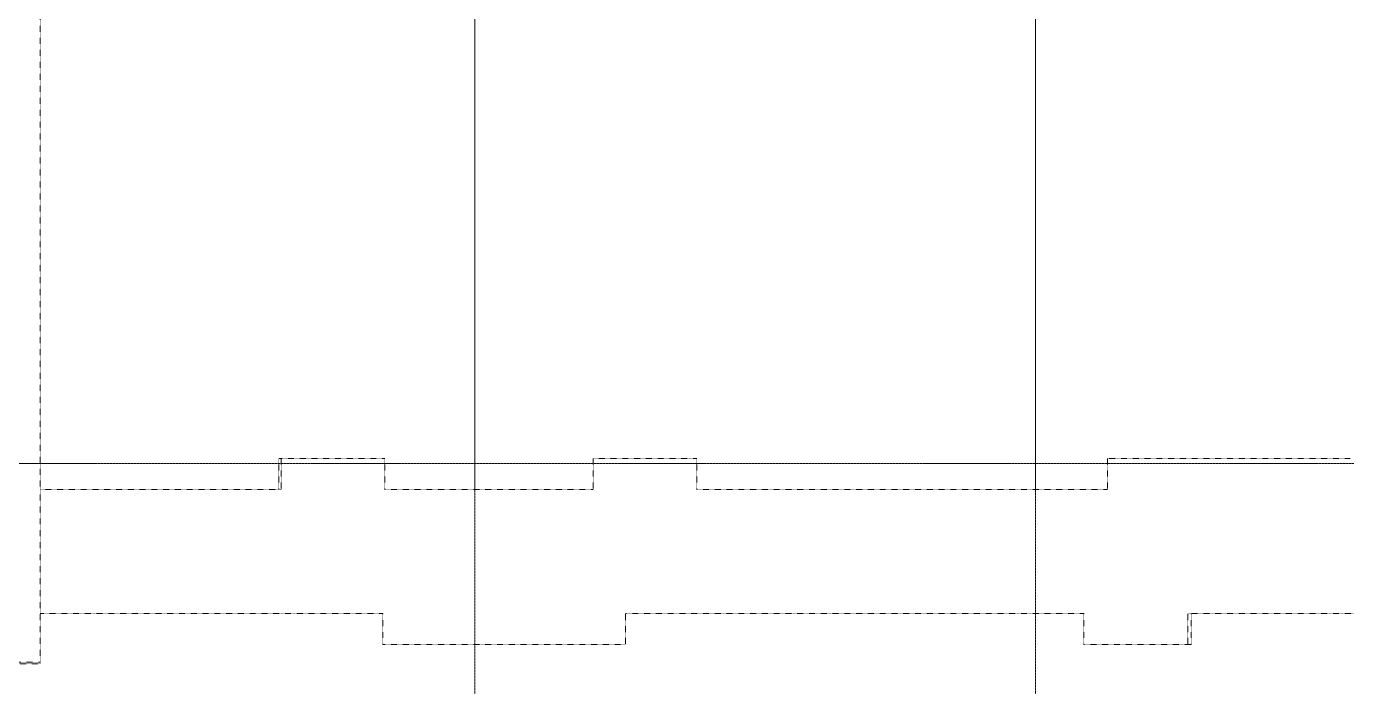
# Model space of a CAD drawing. Header units: inches. Extents: x -4235 to -464, y 9767 to 12269.
# Drawn here: x -3416 to -2646, y 10337 to 10722 of the extents above; entities that cross this region are included whole.
import ezdxf

# ---------------------------------------------------------------- set-up
doc = ezdxf.new("R2010")
doc.units = ezdxf.units.IN
doc.header["$MEASUREMENT"] = 0
doc.linetypes.add('Dash 1_16_', pattern=[0.125, 0.0625, -0.0625])
doc.linetypes.add('Grid Line 1_2_', pattern=[0.875, 0.5, -0.125, 0.125, -0.125])
for name, color, linetype, lineweight in [('A-FLOR-2', 7, 'Dash 1_16_', 9), ('A-ROOF-2', 7, 'Dash 1_16_', 9), ('S-GRID-1', 1, 'Grid Line 1_2_', 9)]:
    doc.layers.add(name, color=color, linetype=linetype, lineweight=lineweight)

msp = doc.modelspace()

# ---------------------------------------------------------------- linework, layer by layer
at = {"layer": 'A-FLOR-2'}
for p, q in [((-3206.82, 10470.04), (-3267.3, 10470.04)), ((-3267.3, 10470.04), (-3267.3, 10452.04)), ((-3206.82, 10452.04), (-3206.82, 10470.04)), ((-3024.9, 10470.04), (-3085.37, 10470.04)), ((-3085.37, 10470.04), (-3085.37, 10452.04)), ((-3024.9, 10452.04), (-3024.9, 10470.04)), ((-2643.97, 10470.04), (-2785.47, 10470.04)), ((-2785.47, 10470.04), (-2785.47, 10452.04)), ((-3407.67, 10351.34), (-3407.67, 10452.04)), ((-3267.3, 10452.04), (-3407.67, 10452.04)), ((-3085.37, 10452.04), (-3206.82, 10452.04)), ((-2785.47, 10452.04), (-3024.9, 10452.04)), ((-3407.67, 10379.54), (-3207.87, 10379.54)), ((-3207.87, 10379.54), (-3207.87, 10361.54)), ((-3066.37, 10361.54), (-3066.37, 10379.54)), ((-3066.37, 10379.54), (-2799.15, 10379.54)), ((-2799.15, 10379.54), (-2799.15, 10361.54)), ((-2738.67, 10361.54), (-2738.67, 10379.54)), ((-2738.67, 10379.54), (-2638.57, 10379.54)), ((-3207.87, 10361.54), (-3066.37, 10361.54)), ((-2799.15, 10361.54), (-2738.67, 10361.54)), ((-3492.88, 10351.34), (-3407.67, 10351.34))]:
    msp.add_line(p, q, dxfattribs=at)
at = {"layer": 'A-ROOF-2'}
for p, q in [((-3407.67, 10842.01), (-3407.67, 10452.04)), ((-3268.55, 10452.04), (-3268.55, 10470.04)), ((-3268.55, 10470.04), (-3267.3, 10470.04)), ((-2736.67, 10379.54), (-2736.67, 10361.54)), ((-2736.67, 10361.54), (-2738.67, 10361.54)), ((-3407.67, 10350.34), (-3490.62, 10350.34)), ((-3407.67, 10351.34), (-3407.67, 10350.34))]:
    msp.add_line(p, q, dxfattribs=at)
at = {"layer": 'S-GRID-1'}
for p, q in [((-3154.32, 9836.18), (-3154.32, 12199.22)), ((-2827.32, 9836.18), (-2827.32, 12199.22)), ((-464.45, 10467.19), (-4185.7, 10467.19))]:
    msp.add_line(p, q, dxfattribs=at)

doc.saveas('drawing.dxf')
